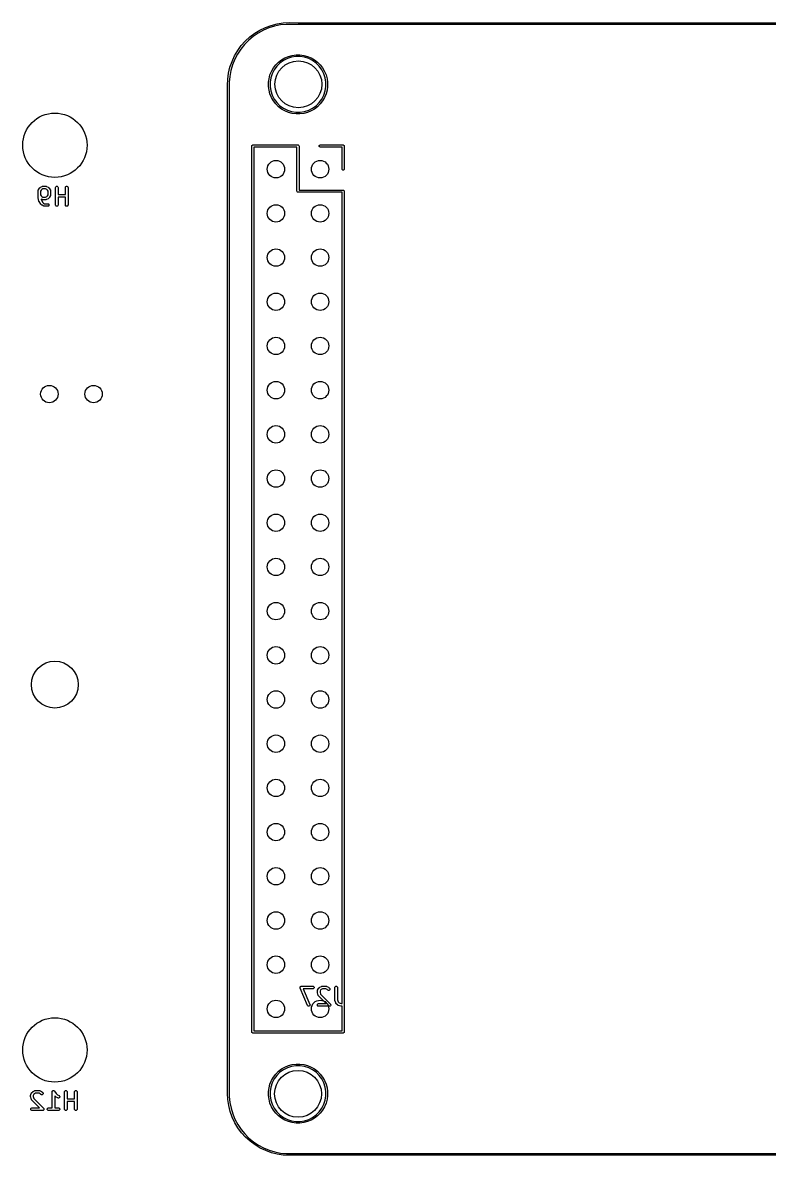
# Model space of a CAD drawing. Header units: inches. Extents: x 0.74 to 7.44, y -5.09 to -0.81.
# Drawn here: x 4.061 to 5.751, y -4.923 to -2.36 of the extents above; entities that cross this region are included whole.
import ezdxf

# ---------------------------------------------------------------- set-up
doc = ezdxf.new("R2010")
doc.units = ezdxf.units.IN
doc.header["$MEASUREMENT"] = 0
doc.layers.add('BLACK', color=250, linetype='CONTINUOUS')

msp = doc.modelspace()

# ---------------------------------------------------------------- linework, layer by layer
at = {"layer": 'BLACK', "linetype": 'CONTINUOUS'}
for p, q in [((4.5863, -2.3844), (4.5981, -2.3772)), ((4.6059, -2.3775), (4.5941, -2.3839)), ((4.5981, -2.3772), (4.6106, -2.3713)), ((4.6183, -2.3723), (4.6059, -2.3775)), ((4.6106, -2.3713), (4.6236, -2.3666)), ((4.6312, -2.3684), (4.6183, -2.3723)), ((4.6236, -2.3666), (4.6371, -2.3632)), ((4.6444, -2.3657), (4.6312, -2.3684)), ((4.6371, -2.3632), (4.6507, -2.3611)), ((4.6578, -2.3644), (4.6444, -2.3657)), ((4.6507, -2.3611), (4.6646, -2.3604)), ((4.6646, -2.3644), (4.6578, -2.3644)), ((4.6646, -2.3604), (4.6646, -2.3604)), ((4.6646, -2.3604), (4.6646, -2.3604)), ((4.6646, -2.3604), (4.6843, -2.3605)), ((4.6843, -2.3644), (4.6646, -2.3644)), ((4.6646, -2.3644), (4.6646, -2.3644)), ((4.6843, -2.3605), (6.6134, -2.3605)), ((6.6134, -2.3644), (4.6843, -2.3644)), ((4.6843, -2.3644), (4.6843, -2.3644)), ((4.6843, -2.3644), (4.6843, -2.3644)), ((4.5558, -2.4124), (4.565, -2.4021)), ((4.5726, -2.4001), (4.5631, -2.4096)), ((4.565, -2.4021), (4.5752, -2.3927)), ((4.5829, -2.3914), (4.5726, -2.4001)), ((4.5752, -2.3927), (4.5863, -2.3844)), ((4.5941, -2.3839), (4.5829, -2.3914)), ((4.5407, -2.4355), (4.5477, -2.4236)), ((4.5473, -2.4314), (4.541, -2.4433)), ((4.5546, -2.4201), (4.5473, -2.4314)), ((4.5477, -2.4236), (4.5558, -2.4124)), ((4.5631, -2.4096), (4.5546, -2.4201)), ((4.6627, -2.4368), (4.6712, -2.4345)), ((4.6712, -2.4345), (4.6799, -2.4334)), ((4.6799, -2.4334), (4.6886, -2.4334)), ((4.6886, -2.4334), (4.6973, -2.4345)), ((4.6973, -2.4345), (4.7058, -2.4368)), ((4.5303, -2.4612), (4.5349, -2.4481)), ((4.536, -2.4558), (4.5322, -2.4688)), ((4.5349, -2.4481), (4.5407, -2.4355)), ((4.541, -2.4433), (4.536, -2.4558)), ((4.6286, -2.463), (4.6339, -2.4561)), ((4.6362, -2.4592), (4.6303, -2.4672)), ((4.6339, -2.4561), (4.6401, -2.4499)), ((4.6432, -2.4521), (4.6362, -2.4592)), ((4.6401, -2.4499), (4.647, -2.4445)), ((4.6512, -2.4463), (4.6432, -2.4521)), ((4.647, -2.4445), (4.6546, -2.4402)), ((4.6601, -2.4418), (4.6512, -2.4463)), ((4.6546, -2.4402), (4.6627, -2.4368)), ((4.6695, -2.4387), (4.6601, -2.4418)), ((4.6793, -2.4372), (4.6695, -2.4387)), ((4.6892, -2.4372), (4.6793, -2.4372)), ((4.699, -2.4387), (4.6892, -2.4372)), ((4.7084, -2.4418), (4.699, -2.4387)), ((4.7058, -2.4368), (4.7139, -2.4402)), ((4.7173, -2.4463), (4.7084, -2.4418)), ((4.7139, -2.4402), (4.7215, -2.4445)), ((4.7253, -2.4521), (4.7173, -2.4463)), ((4.7215, -2.4445), (4.7284, -2.4499)), ((4.7323, -2.4592), (4.7253, -2.4521)), ((4.7284, -2.4499), (4.7346, -2.4561)), ((4.7382, -2.4672), (4.7323, -2.4592)), ((4.7346, -2.4561), (4.7399, -2.463)), ((4.5253, -2.4884), (4.5271, -2.4747)), ((4.5271, -2.4747), (4.5303, -2.4612)), ((4.5298, -2.482), (4.5286, -2.4954)), ((4.5322, -2.4688), (4.5298, -2.482)), ((4.6186, -2.4872), (4.6208, -2.4787)), ((4.6208, -2.4787), (4.6242, -2.4706)), ((4.6228, -2.4855), (4.6212, -2.4953)), ((4.6258, -2.476), (4.6228, -2.4855)), ((4.6242, -2.4706), (4.6286, -2.463)), ((4.6303, -2.4672), (4.6258, -2.476)), ((4.7427, -2.476), (4.7382, -2.4672)), ((4.7399, -2.463), (4.7443, -2.4706)), ((4.7457, -2.4855), (4.7427, -2.476)), ((4.7443, -2.4706), (4.7477, -2.4787)), ((4.7473, -2.4953), (4.7457, -2.4855)), ((4.7477, -2.4787), (4.7499, -2.4872)), ((4.5248, -2.5022), (4.5253, -2.4884)), ((4.5248, -4.7837), (4.5248, -2.5022)), ((4.5248, -2.5022), (4.5248, -2.5022)), ((4.5286, -2.4954), (4.5287, -2.5022)), ((4.5287, -2.5022), (4.5287, -2.5022)), ((4.5287, -2.5022), (4.5287, -2.5022)), ((4.5287, -2.5022), (4.5287, -4.7837)), ((4.6174, -2.4958), (4.6175, -2.4953)), ((4.6174, -2.5046), (4.6174, -2.4958)), ((4.6186, -2.5133), (4.6174, -2.5046)), ((4.6175, -2.4953), (4.6186, -2.4872)), ((4.6212, -2.4953), (4.6212, -2.5052)), ((4.6212, -2.5052), (4.6228, -2.515)), ((4.7457, -2.515), (4.7473, -2.5052)), ((4.7473, -2.5052), (4.7473, -2.4953)), ((4.7499, -2.4872), (4.7511, -2.4958)), ((4.7511, -2.5046), (4.7499, -2.5133)), ((4.7511, -2.4958), (4.7511, -2.5046)), ((4.6208, -2.5217), (4.6186, -2.5133)), ((4.6242, -2.5298), (4.6208, -2.5217)), ((4.6228, -2.515), (4.6258, -2.5244)), ((4.6286, -2.5374), (4.6242, -2.5298)), ((4.6258, -2.5244), (4.6303, -2.5333)), ((4.6303, -2.5333), (4.6362, -2.5413)), ((4.7323, -2.5413), (4.7382, -2.5333)), ((4.7382, -2.5333), (4.7427, -2.5244)), ((4.7443, -2.5298), (4.7399, -2.5374)), ((4.7427, -2.5244), (4.7457, -2.515)), ((4.7477, -2.5217), (4.7443, -2.5298)), ((4.7499, -2.5133), (4.7477, -2.5217)), ((4.6339, -2.5444), (4.6286, -2.5374)), ((4.6401, -2.5506), (4.6339, -2.5444)), ((4.6362, -2.5413), (4.6432, -2.5483)), ((4.647, -2.5559), (4.6401, -2.5506)), ((4.6432, -2.5483), (4.6512, -2.5541)), ((4.6546, -2.5603), (4.647, -2.5559)), ((4.6512, -2.5541), (4.6601, -2.5586)), ((4.6627, -2.5636), (4.6546, -2.5603)), ((4.6601, -2.5586), (4.6695, -2.5617)), ((4.6695, -2.5617), (4.6793, -2.5633)), ((4.6892, -2.5633), (4.699, -2.5617)), ((4.699, -2.5617), (4.7084, -2.5586)), ((4.7139, -2.5603), (4.7058, -2.5636)), ((4.7084, -2.5586), (4.7173, -2.5541)), ((4.7215, -2.5559), (4.7139, -2.5603)), ((4.7173, -2.5541), (4.7253, -2.5483)), ((4.7284, -2.5506), (4.7215, -2.5559)), ((4.7253, -2.5483), (4.7323, -2.5413)), ((4.7346, -2.5444), (4.7284, -2.5506)), ((4.7399, -2.5374), (4.7346, -2.5444)), ((4.6712, -2.5659), (4.6627, -2.5636)), ((4.6799, -2.567), (4.6712, -2.5659)), ((4.6793, -2.5633), (4.6892, -2.5633)), ((4.6886, -2.567), (4.6799, -2.567)), ((4.6973, -2.5659), (4.6886, -2.567)), ((4.7058, -2.5636), (4.6973, -2.5659)), ((4.5795, -2.6396), (4.5797, -2.6387)), ((4.5795, -4.6443), (4.5795, -2.6396)), ((4.5797, -2.6387), (4.581, -2.6374)), ((4.581, -2.6374), (4.5819, -2.6372)), ((4.5819, -2.6372), (4.6843, -2.6372)), ((4.6843, -2.6372), (4.6852, -2.6374)), ((4.6852, -2.6374), (4.6864, -2.6387)), ((4.6864, -2.6387), (4.6866, -2.6396)), ((4.6866, -2.6396), (4.6866, -2.7396)), ((4.7321, -2.6387), (4.7333, -2.6374)), ((4.7321, -2.6405), (4.7321, -2.6387)), ((4.7333, -2.6374), (4.7343, -2.6372)), ((4.7343, -2.6372), (4.7866, -2.6372)), ((4.7866, -2.6372), (4.7875, -2.6374)), ((4.7875, -2.6374), (4.7888, -2.6387)), ((4.7888, -2.6387), (4.789, -2.6396)), ((4.789, -2.6396), (4.789, -2.692)), ((4.5843, -2.642), (4.5843, -4.642)), ((4.6819, -2.642), (4.5843, -2.642)), ((4.6819, -2.742), (4.6819, -2.642)), ((4.7333, -2.6418), (4.7321, -2.6405)), ((4.7343, -2.642), (4.7333, -2.6418)), ((4.7843, -2.642), (4.7343, -2.642)), ((4.7843, -2.692), (4.7843, -2.642)), ((4.7844, -2.6929), (4.7843, -2.692)), ((4.7857, -2.6941), (4.7844, -2.6929)), ((4.7875, -2.6941), (4.7857, -2.6941)), ((4.7888, -2.6929), (4.7875, -2.6941)), ((4.789, -2.692), (4.7888, -2.6929)), ((4.0959, -2.7406), (4.096, -2.7405)), ((4.0959, -2.7412), (4.0959, -2.7406)), ((4.0959, -2.7562), (4.0959, -2.7412)), ((4.096, -2.7404), (4.0962, -2.7398)), ((4.096, -2.7405), (4.096, -2.7404)), ((4.0962, -2.7398), (4.0981, -2.7361)), ((4.0981, -2.7361), (4.0982, -2.7358)), ((4.0982, -2.7358), (4.0983, -2.7358)), ((4.0983, -2.7357), (4.0984, -2.7356)), ((4.0983, -2.7358), (4.0983, -2.7357)), ((4.0984, -2.7355), (4.0986, -2.7353)), ((4.0984, -2.7356), (4.0984, -2.7355)), ((4.0986, -2.7353), (4.1005, -2.7334)), ((4.1005, -2.7334), (4.1007, -2.7333)), ((4.1007, -2.7333), (4.1008, -2.7332)), ((4.1008, -2.7332), (4.1009, -2.7331)), ((4.1009, -2.7331), (4.101, -2.733)), ((4.1009, -2.7331), (4.1009, -2.7331)), ((4.101, -2.733), (4.1013, -2.7329)), ((4.1013, -2.7329), (4.105, -2.731)), ((4.1031, -2.7392), (4.1018, -2.7419)), ((4.1018, -2.7419), (4.1018, -2.7498)), ((4.1043, -2.738), (4.1031, -2.7392)), ((4.107, -2.7366), (4.1043, -2.738)), ((4.105, -2.731), (4.1056, -2.7308)), ((4.1056, -2.7308), (4.1057, -2.7308)), ((4.1057, -2.7308), (4.1058, -2.7308)), ((4.1058, -2.7308), (4.1063, -2.7307)), ((4.1063, -2.7307), (4.1138, -2.7307)), ((4.1131, -2.7366), (4.107, -2.7366)), ((4.1158, -2.738), (4.1131, -2.7366)), ((4.1138, -2.7307), (4.1144, -2.7308)), ((4.1144, -2.7308), (4.1145, -2.7308)), ((4.1145, -2.7308), (4.1146, -2.7308)), ((4.1146, -2.7308), (4.1152, -2.731)), ((4.1152, -2.731), (4.1189, -2.7329)), ((4.117, -2.7392), (4.1158, -2.738)), ((4.1184, -2.7419), (4.117, -2.7392)), ((4.1184, -2.7498), (4.1184, -2.7419)), ((4.1189, -2.7329), (4.1192, -2.733)), ((4.1192, -2.733), (4.1192, -2.7331)), ((4.1192, -2.7331), (4.1193, -2.7331)), ((4.1193, -2.7331), (4.1194, -2.7332)), ((4.1194, -2.7332), (4.1194, -2.7333)), ((4.1194, -2.7333), (4.1197, -2.7334)), ((4.1197, -2.7334), (4.1215, -2.7353)), ((4.1215, -2.7353), (4.1217, -2.7355)), ((4.1217, -2.7355), (4.1218, -2.7356)), ((4.1218, -2.7356), (4.1218, -2.7357)), ((4.1218, -2.7357), (4.1219, -2.7358)), ((4.1219, -2.7358), (4.1219, -2.7358)), ((4.1219, -2.7358), (4.1221, -2.7361)), ((4.1221, -2.7361), (4.124, -2.7398)), ((4.124, -2.7398), (4.1242, -2.7404)), ((4.1242, -2.7404), (4.1242, -2.7405)), ((4.1242, -2.7405), (4.1242, -2.7406)), ((4.1242, -2.7406), (4.1243, -2.7412)), ((4.1243, -2.7412), (4.1243, -2.7505)), ((4.1353, -2.7331), (4.1358, -2.732)), ((4.1353, -2.7337), (4.1353, -2.7331)), ((4.1353, -2.773), (4.1353, -2.7337)), ((4.1358, -2.732), (4.1366, -2.7312)), ((4.1366, -2.7312), (4.1376, -2.7308)), ((4.1376, -2.7308), (4.1388, -2.7308)), ((4.1388, -2.7308), (4.1398, -2.7312)), ((4.1398, -2.7312), (4.1407, -2.732)), ((4.1407, -2.732), (4.1411, -2.7331)), ((4.1411, -2.7331), (4.1412, -2.7337)), ((4.1412, -2.7337), (4.1412, -2.7494)), ((4.1578, -2.7331), (4.1582, -2.732)), ((4.1578, -2.7337), (4.1578, -2.7331)), ((4.1578, -2.7494), (4.1578, -2.7337)), ((4.1582, -2.732), (4.1591, -2.7312)), ((4.1591, -2.7312), (4.1601, -2.7308)), ((4.1601, -2.7308), (4.1613, -2.7308)), ((4.1613, -2.7308), (4.1623, -2.7312)), ((4.1623, -2.7312), (4.1632, -2.732)), ((4.1632, -2.732), (4.1636, -2.7331)), ((4.1636, -2.7331), (4.1637, -2.7337)), ((4.1637, -2.7337), (4.1637, -2.773)), ((4.6821, -2.7429), (4.6819, -2.742)), ((4.6866, -2.7396), (4.7866, -2.7396)), ((4.7866, -2.7396), (4.7875, -2.7398)), ((4.7875, -2.7398), (4.7888, -2.741)), ((4.7888, -2.741), (4.789, -2.742)), ((4.789, -2.742), (4.789, -4.6443)), ((4.0959, -2.7563), (4.0959, -2.7562)), ((4.0959, -2.7565), (4.0959, -2.7563)), ((4.0959, -2.7563), (4.0959, -2.7563)), ((4.0959, -2.7567), (4.0959, -2.7565)), ((4.096, -2.7568), (4.0959, -2.7567)), ((4.096, -2.7569), (4.096, -2.7568)), ((4.0978, -2.7644), (4.096, -2.7569)), ((4.098, -2.7647), (4.0978, -2.7644)), ((4.098, -2.7648), (4.098, -2.7647)), ((4.098, -2.7649), (4.098, -2.7648)), ((4.098, -2.7648), (4.098, -2.7648)), ((4.0981, -2.765), (4.098, -2.7649)), ((4.0983, -2.7653), (4.0981, -2.765)), ((4.102, -2.7709), (4.0983, -2.7653)), ((4.1018, -2.7498), (4.1031, -2.7525)), ((4.105, -2.7607), (4.1027, -2.7595)), ((4.1027, -2.7595), (4.1035, -2.7624)), ((4.1031, -2.7525), (4.1043, -2.7537)), ((4.1035, -2.7624), (4.1068, -2.7674)), ((4.1043, -2.7537), (4.107, -2.7551)), ((4.1056, -2.7609), (4.105, -2.7607)), ((4.1057, -2.7609), (4.1056, -2.7609)), ((4.1058, -2.7609), (4.1057, -2.7609)), ((4.1063, -2.761), (4.1058, -2.7609)), ((4.1138, -2.761), (4.1063, -2.761)), ((4.1068, -2.7674), (4.1081, -2.7687)), ((4.107, -2.7551), (4.1131, -2.7551)), ((4.1131, -2.7551), (4.1158, -2.7537)), ((4.1144, -2.7609), (4.1138, -2.761)), ((4.1145, -2.7609), (4.1144, -2.7609)), ((4.1146, -2.7609), (4.1145, -2.7609)), ((4.1152, -2.7607), (4.1146, -2.7609)), ((4.1189, -2.7588), (4.1152, -2.7607)), ((4.1158, -2.7537), (4.117, -2.7525)), ((4.117, -2.7525), (4.1184, -2.7498)), ((4.1192, -2.7586), (4.1189, -2.7588)), ((4.1193, -2.7585), (4.1192, -2.7586)), ((4.1192, -2.7586), (4.1192, -2.7586)), ((4.1194, -2.7585), (4.1193, -2.7585)), ((4.1197, -2.7582), (4.1194, -2.7584)), ((4.1194, -2.7584), (4.1194, -2.7585)), ((4.1215, -2.7564), (4.1197, -2.7582)), ((4.1217, -2.7561), (4.1215, -2.7564)), ((4.1218, -2.7561), (4.1217, -2.7561)), ((4.1219, -2.7559), (4.1218, -2.756)), ((4.1218, -2.756), (4.1218, -2.7561)), ((4.1221, -2.7556), (4.1219, -2.7558)), ((4.1219, -2.7558), (4.1219, -2.7559)), ((4.124, -2.7518), (4.1221, -2.7556)), ((4.1242, -2.7513), (4.124, -2.7518)), ((4.1243, -2.7505), (4.1242, -2.7511)), ((4.1242, -2.7511), (4.1242, -2.7512)), ((4.1242, -2.7512), (4.1242, -2.7513)), ((4.1412, -2.7494), (4.1578, -2.7494)), ((4.1578, -2.7554), (4.1412, -2.7554)), ((4.1412, -2.7554), (4.1412, -2.773)), ((4.1578, -2.773), (4.1578, -2.7554)), ((4.6833, -2.7441), (4.6821, -2.7429)), ((4.6843, -2.7443), (4.6833, -2.7441)), ((4.7843, -2.7443), (4.6843, -2.7443)), ((4.7843, -4.5802), (4.7843, -2.7443)), ((4.1022, -2.7711), (4.102, -2.7709)), ((4.102, -2.7709), (4.102, -2.7709)), ((4.102, -2.7709), (4.102, -2.7709)), ((4.1024, -2.7714), (4.1022, -2.7711)), ((4.1042, -2.7732), (4.1024, -2.7714)), ((4.1024, -2.7714), (4.1024, -2.7714)), ((4.1024, -2.7714), (4.1024, -2.7714)), ((4.1045, -2.7734), (4.1042, -2.7732)), ((4.1045, -2.7735), (4.1045, -2.7734)), ((4.1046, -2.7735), (4.1045, -2.7735)), ((4.1047, -2.7736), (4.1046, -2.7735)), ((4.1048, -2.7736), (4.1047, -2.7736)), ((4.105, -2.7738), (4.1048, -2.7736)), ((4.1088, -2.7757), (4.105, -2.7738)), ((4.1081, -2.7687), (4.1108, -2.7701)), ((4.1093, -2.7759), (4.1088, -2.7757)), ((4.1094, -2.7759), (4.1093, -2.7759)), ((4.1095, -2.7759), (4.1094, -2.7759)), ((4.1101, -2.776), (4.1095, -2.7759)), ((4.1176, -2.776), (4.1101, -2.776)), ((4.1108, -2.7701), (4.1176, -2.7701)), ((4.1176, -2.7701), (4.1182, -2.7701)), ((4.1182, -2.7759), (4.1176, -2.776)), ((4.1182, -2.7701), (4.1192, -2.7706)), ((4.1192, -2.7755), (4.1182, -2.7759)), ((4.1192, -2.7706), (4.12, -2.7714)), ((4.12, -2.7747), (4.1192, -2.7755)), ((4.12, -2.7714), (4.1205, -2.7724)), ((4.1205, -2.7736), (4.12, -2.7747)), ((4.1205, -2.7724), (4.1205, -2.7736)), ((4.1353, -2.7736), (4.1353, -2.773)), ((4.1358, -2.7747), (4.1353, -2.7736)), ((4.1366, -2.7755), (4.1358, -2.7747)), ((4.1376, -2.7759), (4.1366, -2.7755)), ((4.1388, -2.7759), (4.1376, -2.7759)), ((4.1398, -2.7755), (4.1388, -2.7759)), ((4.1407, -2.7747), (4.1398, -2.7755)), ((4.1411, -2.7736), (4.1407, -2.7747)), ((4.1412, -2.773), (4.1411, -2.7736)), ((4.1578, -2.7736), (4.1578, -2.773)), ((4.1582, -2.7747), (4.1578, -2.7736)), ((4.1591, -2.7755), (4.1582, -2.7747)), ((4.1601, -2.7759), (4.1591, -2.7755)), ((4.1613, -2.7759), (4.1601, -2.7759)), ((4.1623, -2.7755), (4.1613, -2.7759)), ((4.1632, -2.7747), (4.1623, -2.7755)), ((4.1636, -2.7736), (4.1632, -2.7747)), ((4.1637, -2.773), (4.1636, -2.7736)), ((4.6888, -4.5432), (4.689, -4.5427)), ((4.6888, -4.5438), (4.6888, -4.5432)), ((4.6888, -4.5432), (4.6888, -4.5432)), ((4.6888, -4.5432), (4.6888, -4.5432)), ((4.6888, -4.5443), (4.6888, -4.5438)), ((4.6888, -4.5444), (4.6888, -4.5443)), ((4.689, -4.5449), (4.6888, -4.5444)), ((4.6888, -4.5444), (4.6888, -4.5444)), ((4.689, -4.5427), (4.6892, -4.5422)), ((4.7059, -4.5843), (4.689, -4.5449)), ((4.6892, -4.5421), (4.6896, -4.5417)), ((4.6892, -4.5422), (4.6892, -4.5421)), ((4.6892, -4.5421), (4.6892, -4.5421)), ((4.6896, -4.5417), (4.69, -4.5413)), ((4.69, -4.5413), (4.69, -4.5413)), ((4.69, -4.5413), (4.6901, -4.5413)), ((4.6901, -4.5413), (4.6906, -4.5411)), ((4.6906, -4.5411), (4.6911, -4.5409)), ((4.6911, -4.5409), (4.6917, -4.5408)), ((4.6911, -4.5409), (4.6911, -4.5409)), ((4.6911, -4.5409), (4.6911, -4.5409)), ((4.6917, -4.5408), (4.7179, -4.5408)), ((4.7179, -4.5467), (4.6962, -4.5467)), ((4.6962, -4.5467), (4.7113, -4.582)), ((4.7179, -4.5408), (4.7185, -4.5409)), ((4.7185, -4.5467), (4.7179, -4.5467)), ((4.7185, -4.5409), (4.7196, -4.5413)), ((4.7196, -4.5462), (4.7185, -4.5467)), ((4.7196, -4.5413), (4.7204, -4.5421)), ((4.7204, -4.5454), (4.7196, -4.5462)), ((4.7204, -4.5421), (4.7208, -4.5432)), ((4.7208, -4.5443), (4.7204, -4.5454)), ((4.7208, -4.5432), (4.7208, -4.5443)), ((4.7281, -4.5513), (4.7282, -4.5507)), ((4.7281, -4.555), (4.7281, -4.5513)), ((4.7281, -4.5553), (4.7281, -4.555)), ((4.7281, -4.5554), (4.7281, -4.5553)), ((4.7282, -4.5555), (4.7281, -4.5554)), ((4.7282, -4.5505), (4.7284, -4.5499)), ((4.7282, -4.5506), (4.7282, -4.5505)), ((4.7282, -4.5507), (4.7282, -4.5506)), ((4.7282, -4.5556), (4.7282, -4.5555)), ((4.7282, -4.5557), (4.7282, -4.5556)), ((4.7283, -4.5559), (4.7282, -4.5557)), ((4.7301, -4.5616), (4.7283, -4.5559)), ((4.7284, -4.5499), (4.7303, -4.5462)), ((4.7304, -4.5621), (4.7301, -4.5616)), ((4.7303, -4.5462), (4.7305, -4.5459)), ((4.7304, -4.5622), (4.7304, -4.5621)), ((4.7305, -4.5459), (4.7306, -4.5458)), ((4.7305, -4.5459), (4.7305, -4.5459)), ((4.7306, -4.5458), (4.7306, -4.5457)), ((4.7306, -4.5457), (4.7307, -4.5457)), ((4.7307, -4.5457), (4.7309, -4.5454)), ((4.7309, -4.5454), (4.7327, -4.5436)), ((4.7327, -4.5436), (4.733, -4.5434)), ((4.733, -4.5434), (4.733, -4.5433)), ((4.733, -4.5433), (4.7331, -4.5433)), ((4.7331, -4.5433), (4.7332, -4.5432)), ((4.7332, -4.5432), (4.7335, -4.543)), ((4.7332, -4.5432), (4.7332, -4.5432)), ((4.7335, -4.543), (4.7372, -4.5411)), ((4.7354, -4.5493), (4.734, -4.552)), ((4.734, -4.552), (4.734, -4.5545)), ((4.734, -4.5545), (4.7355, -4.559)), ((4.7366, -4.5481), (4.7354, -4.5493)), ((4.7355, -4.559), (4.7575, -4.581)), ((4.7393, -4.5467), (4.7366, -4.5481)), ((4.7372, -4.5411), (4.7378, -4.5409)), ((4.7378, -4.5409), (4.7379, -4.5409)), ((4.7379, -4.5409), (4.738, -4.5409)), ((4.738, -4.5409), (4.7386, -4.5408)), ((4.7386, -4.5408), (4.7479, -4.5408)), ((4.7472, -4.5467), (4.7393, -4.5467)), ((4.7499, -4.5481), (4.7472, -4.5467)), ((4.7479, -4.5408), (4.7485, -4.5409)), ((4.7485, -4.5409), (4.7486, -4.5409)), ((4.7486, -4.5409), (4.7487, -4.5409)), ((4.7487, -4.5409), (4.7493, -4.5411)), ((4.7493, -4.5411), (4.753, -4.543)), ((4.7515, -4.5496), (4.7499, -4.5481)), ((4.7519, -4.55), (4.7515, -4.5496)), ((4.753, -4.5504), (4.7519, -4.55)), ((4.753, -4.543), (4.7533, -4.5432)), ((4.7541, -4.5504), (4.753, -4.5504)), ((4.7533, -4.5432), (4.7533, -4.5432)), ((4.7533, -4.5432), (4.7534, -4.5433)), ((4.7534, -4.5433), (4.7535, -4.5433)), ((4.7535, -4.5433), (4.7536, -4.5434)), ((4.7536, -4.5434), (4.7538, -4.5436)), ((4.7538, -4.5436), (4.7557, -4.5454)), ((4.7552, -4.55), (4.7541, -4.5504)), ((4.756, -4.5492), (4.7552, -4.55)), ((4.7557, -4.5454), (4.756, -4.5459)), ((4.756, -4.5459), (4.7565, -4.5469)), ((4.7565, -4.5481), (4.756, -4.5492)), ((4.7565, -4.5469), (4.7565, -4.5481)), ((4.7675, -4.5432), (4.768, -4.5421)), ((4.7675, -4.5438), (4.7675, -4.5432)), ((4.7675, -4.5719), (4.7675, -4.5438)), ((4.768, -4.5421), (4.7688, -4.5413)), ((4.7688, -4.5413), (4.7699, -4.5409)), ((4.7699, -4.5409), (4.771, -4.5409)), ((4.771, -4.5409), (4.7721, -4.5413)), ((4.7721, -4.5413), (4.7729, -4.5421)), ((4.7729, -4.5421), (4.7733, -4.5432)), ((4.7733, -4.5432), (4.7734, -4.5438)), ((4.7734, -4.5438), (4.7734, -4.5714)), ((4.7061, -4.5848), (4.7059, -4.5843)), ((4.707, -4.5856), (4.7061, -4.5848)), ((4.708, -4.586), (4.707, -4.5856)), ((4.7092, -4.586), (4.708, -4.586)), ((4.7102, -4.5856), (4.7092, -4.586)), ((4.711, -4.5847), (4.7102, -4.5856)), ((4.7115, -4.5837), (4.711, -4.5847)), ((4.7113, -4.582), (4.7115, -4.5825)), ((4.7115, -4.5825), (4.7115, -4.5837)), ((4.7282, -4.5826), (4.7286, -4.5815)), ((4.7282, -4.5837), (4.7282, -4.5826)), ((4.7286, -4.5848), (4.7282, -4.5837)), ((4.7286, -4.5815), (4.7294, -4.5807)), ((4.7294, -4.5856), (4.7286, -4.5848)), ((4.7294, -4.5807), (4.7305, -4.5802)), ((4.7305, -4.586), (4.7294, -4.5856)), ((4.7305, -4.5623), (4.7304, -4.5622)), ((4.7309, -4.5627), (4.7305, -4.5623)), ((4.7305, -4.5802), (4.7311, -4.5802)), ((4.7311, -4.5861), (4.7305, -4.586)), ((4.7483, -4.5802), (4.7309, -4.5627)), ((4.7311, -4.5802), (4.7483, -4.5802)), ((4.7554, -4.5861), (4.7311, -4.5861)), ((4.756, -4.586), (4.7554, -4.5861)), ((4.7563, -4.5859), (4.756, -4.586)), ((4.7571, -4.5856), (4.7563, -4.5859)), ((4.7579, -4.5848), (4.7571, -4.5856)), ((4.7575, -4.581), (4.7579, -4.5815)), ((4.7579, -4.5815), (4.758, -4.5818)), ((4.7583, -4.5837), (4.7579, -4.5848)), ((4.758, -4.5818), (4.7583, -4.5825)), ((4.7583, -4.5825), (4.7583, -4.5826)), ((4.7583, -4.5826), (4.7583, -4.5837)), ((4.7675, -4.5722), (4.7675, -4.5719)), ((4.7675, -4.5723), (4.7675, -4.5722)), ((4.7675, -4.5724), (4.7675, -4.5723)), ((4.7675, -4.5725), (4.7675, -4.5724)), ((4.7676, -4.5725), (4.7675, -4.5725)), ((4.7676, -4.5728), (4.7676, -4.5725)), ((4.7695, -4.5784), (4.7676, -4.5728)), ((4.7697, -4.579), (4.7695, -4.5784)), ((4.7698, -4.5791), (4.7697, -4.579)), ((4.7699, -4.5792), (4.7698, -4.5791)), ((4.7702, -4.5796), (4.7699, -4.5792)), ((4.774, -4.5833), (4.7702, -4.5796)), ((4.7734, -4.5714), (4.7749, -4.5759)), ((4.7744, -4.5837), (4.774, -4.5833)), ((4.7745, -4.5838), (4.7744, -4.5837)), ((4.7746, -4.5838), (4.7745, -4.5838)), ((4.7751, -4.5841), (4.7746, -4.5838)), ((4.7749, -4.5759), (4.7777, -4.5787)), ((4.7808, -4.5859), (4.7751, -4.5841)), ((4.7777, -4.5787), (4.7822, -4.5802)), ((4.781, -4.586), (4.7808, -4.5859)), ((4.7811, -4.586), (4.781, -4.586)), ((4.7812, -4.586), (4.7811, -4.586)), ((4.7813, -4.5861), (4.7812, -4.586)), ((4.7814, -4.5861), (4.7813, -4.5861)), ((4.7817, -4.5861), (4.7814, -4.5861)), ((4.7843, -4.5861), (4.7817, -4.5861)), ((4.7822, -4.5802), (4.7843, -4.5802)), ((4.7843, -4.642), (4.7843, -4.5861)), ((4.5797, -4.6452), (4.5795, -4.6443)), ((4.581, -4.6465), (4.5797, -4.6452)), ((4.5819, -4.6467), (4.581, -4.6465)), ((4.7866, -4.6467), (4.5819, -4.6467)), ((4.5843, -4.642), (4.7843, -4.642)), ((4.7875, -4.6465), (4.7866, -4.6467)), ((4.7888, -4.6452), (4.7875, -4.6465)), ((4.789, -4.6443), (4.7888, -4.6452)), ((4.6286, -4.7465), (4.6339, -4.7395)), ((4.6339, -4.7395), (4.6401, -4.7333)), ((4.6432, -4.7356), (4.6362, -4.7426)), ((4.6401, -4.7333), (4.647, -4.728)), ((4.6512, -4.7298), (4.6432, -4.7356)), ((4.647, -4.728), (4.6546, -4.7236)), ((4.6601, -4.7253), (4.6512, -4.7298)), ((4.6546, -4.7236), (4.6627, -4.7203)), ((4.6695, -4.7222), (4.6601, -4.7253)), ((4.6627, -4.7203), (4.6712, -4.718)), ((4.6793, -4.7207), (4.6695, -4.7222)), ((4.6712, -4.718), (4.6799, -4.7169)), ((4.6892, -4.7207), (4.6793, -4.7207)), ((4.6799, -4.7169), (4.6886, -4.7169)), ((4.6886, -4.7169), (4.6973, -4.718)), ((4.699, -4.7222), (4.6892, -4.7207)), ((4.6973, -4.718), (4.7058, -4.7203)), ((4.7084, -4.7253), (4.699, -4.7222)), ((4.7058, -4.7203), (4.7139, -4.7236)), ((4.7173, -4.7298), (4.7084, -4.7253)), ((4.7139, -4.7236), (4.7215, -4.728)), ((4.7253, -4.7356), (4.7173, -4.7298)), ((4.7215, -4.728), (4.7284, -4.7333)), ((4.7323, -4.7426), (4.7253, -4.7356)), ((4.7284, -4.7333), (4.7346, -4.7395)), ((4.7346, -4.7395), (4.7399, -4.7465)), ((4.6186, -4.7706), (4.6208, -4.7622)), ((4.6208, -4.7622), (4.6242, -4.7541)), ((4.6258, -4.7595), (4.6228, -4.7689)), ((4.6242, -4.7541), (4.6286, -4.7465)), ((4.6303, -4.7506), (4.6258, -4.7595)), ((4.6362, -4.7426), (4.6303, -4.7506)), ((4.7382, -4.7506), (4.7323, -4.7426)), ((4.7427, -4.7595), (4.7382, -4.7506)), ((4.7399, -4.7465), (4.7443, -4.7541)), ((4.7457, -4.7689), (4.7427, -4.7595)), ((4.7443, -4.7541), (4.7477, -4.7622)), ((4.7477, -4.7622), (4.7499, -4.7706)), ((4.0791, -4.7872), (4.0792, -4.7866)), ((4.0791, -4.791), (4.0791, -4.7872)), ((4.0791, -4.7913), (4.0791, -4.791)), ((4.0792, -4.7914), (4.0791, -4.7913)), ((4.0791, -4.7913), (4.0791, -4.7913)), ((4.0792, -4.7864), (4.0794, -4.7859)), ((4.0792, -4.7865), (4.0792, -4.7864)), ((4.0792, -4.7866), (4.0792, -4.7865)), ((4.0792, -4.7915), (4.0792, -4.7914)), ((4.0792, -4.7916), (4.0792, -4.7915)), ((4.0793, -4.7919), (4.0792, -4.7916)), ((4.0811, -4.7975), (4.0793, -4.7919)), ((4.0794, -4.7859), (4.0813, -4.7821)), ((4.0813, -4.7821), (4.0814, -4.7819)), ((4.0814, -4.7819), (4.0815, -4.7818)), ((4.0815, -4.7818), (4.0815, -4.7817)), ((4.0815, -4.7817), (4.0816, -4.7817)), ((4.0816, -4.7817), (4.0817, -4.7816)), ((4.0817, -4.7816), (4.0818, -4.7814)), ((4.0818, -4.7814), (4.0837, -4.7795)), ((4.0837, -4.7795), (4.0839, -4.7793)), ((4.0839, -4.7793), (4.084, -4.7793)), ((4.084, -4.7793), (4.0841, -4.7792)), ((4.0841, -4.7792), (4.0842, -4.7791)), ((4.0842, -4.7791), (4.0845, -4.779)), ((4.0842, -4.7791), (4.0842, -4.7791)), ((4.0845, -4.779), (4.0882, -4.7771)), ((4.0864, -4.7852), (4.085, -4.7879)), ((4.085, -4.7879), (4.085, -4.7905)), ((4.085, -4.7905), (4.0865, -4.795)), ((4.0876, -4.784), (4.0864, -4.7852)), ((4.0903, -4.7827), (4.0876, -4.784)), ((4.0882, -4.7771), (4.0888, -4.7769)), ((4.0888, -4.7769), (4.0889, -4.7769)), ((4.0889, -4.7769), (4.089, -4.7768)), ((4.089, -4.7768), (4.0896, -4.7768)), ((4.0896, -4.7768), (4.0989, -4.7768)), ((4.0982, -4.7827), (4.0903, -4.7827)), ((4.1009, -4.784), (4.0982, -4.7827)), ((4.0989, -4.7768), (4.0995, -4.7768)), ((4.0995, -4.7768), (4.0996, -4.7769)), ((4.0996, -4.7769), (4.0997, -4.7769)), ((4.0997, -4.7769), (4.1003, -4.7771)), ((4.1003, -4.7771), (4.104, -4.779)), ((4.1025, -4.7856), (4.1009, -4.784)), ((4.1029, -4.7859), (4.1025, -4.7856)), ((4.104, -4.7864), (4.1029, -4.7859)), ((4.104, -4.779), (4.1042, -4.7791)), ((4.1051, -4.7864), (4.104, -4.7864)), ((4.1042, -4.7791), (4.1043, -4.7791)), ((4.1043, -4.7791), (4.1044, -4.7792)), ((4.1044, -4.7792), (4.1045, -4.7793)), ((4.1045, -4.7793), (4.1045, -4.7793)), ((4.1045, -4.7793), (4.1048, -4.7795)), ((4.1048, -4.7795), (4.1066, -4.7814)), ((4.1062, -4.7859), (4.1051, -4.7864)), ((4.107, -4.7851), (4.1062, -4.7859)), ((4.1066, -4.7814), (4.107, -4.7818)), ((4.107, -4.7818), (4.1075, -4.7829)), ((4.1075, -4.784), (4.107, -4.7851)), ((4.1075, -4.7829), (4.1075, -4.784)), ((4.1278, -4.8161), (4.1278, -4.7797)), ((4.1278, -4.7797), (4.1278, -4.7797)), ((4.1278, -4.7797), (4.1278, -4.7797)), ((4.1278, -4.7797), (4.1278, -4.7797)), ((4.1279, -4.7791), (4.128, -4.7789)), ((4.1278, -4.7797), (4.1279, -4.7791)), ((4.128, -4.7789), (4.1281, -4.7786)), ((4.1281, -4.7786), (4.1282, -4.7783)), ((4.1282, -4.7783), (4.1283, -4.7781)), ((4.1283, -4.7781), (4.1286, -4.7779)), ((4.1286, -4.7779), (4.1287, -4.7776)), ((4.1287, -4.7776), (4.129, -4.7775)), ((4.129, -4.7775), (4.1292, -4.7773)), ((4.1292, -4.7773), (4.1294, -4.7772)), ((4.1294, -4.7772), (4.1297, -4.777)), ((4.1297, -4.777), (4.13, -4.7769)), ((4.13, -4.7769), (4.1302, -4.7768)), ((4.1302, -4.7768), (4.1305, -4.7768)), ((4.1305, -4.7768), (4.1308, -4.7768)), ((4.1308, -4.7768), (4.1311, -4.7768)), ((4.1311, -4.7768), (4.1314, -4.7768)), ((4.1314, -4.7768), (4.1316, -4.7769)), ((4.1316, -4.7769), (4.1319, -4.777)), ((4.1319, -4.777), (4.1322, -4.7772)), ((4.1322, -4.7772), (4.1324, -4.7773)), ((4.1324, -4.7773), (4.1326, -4.7775)), ((4.1326, -4.7775), (4.1329, -4.7776)), ((4.1329, -4.7776), (4.1333, -4.7781)), ((4.1333, -4.7781), (4.1333, -4.7781)), ((4.1333, -4.7781), (4.1333, -4.7781)), ((4.1333, -4.7781), (4.1333, -4.7781)), ((4.1333, -4.7781), (4.1368, -4.7835)), ((4.1362, -4.7912), (4.1338, -4.7887)), ((4.1338, -4.7887), (4.1338, -4.8161)), ((4.1364, -4.7914), (4.1362, -4.7912)), ((4.1365, -4.7914), (4.1364, -4.7914)), ((4.1366, -4.7915), (4.1365, -4.7914)), ((4.1367, -4.7915), (4.1366, -4.7915)), ((4.1367, -4.7916), (4.1367, -4.7915)), ((4.137, -4.7917), (4.1367, -4.7916)), ((4.1368, -4.7835), (4.1401, -4.7867)), ((4.1407, -4.7936), (4.137, -4.7917)), ((4.1401, -4.7867), (4.1434, -4.7883)), ((4.1434, -4.7883), (4.1439, -4.7886)), ((4.1444, -4.7928), (4.1435, -4.7935)), ((4.1439, -4.7886), (4.1446, -4.7895)), ((4.1449, -4.7917), (4.1444, -4.7928)), ((4.1446, -4.7895), (4.145, -4.7906)), ((4.145, -4.7906), (4.1449, -4.7917)), ((4.156, -4.7791), (4.1565, -4.7781)), ((4.156, -4.7797), (4.156, -4.7791)), ((4.156, -4.8191), (4.156, -4.7797)), ((4.1565, -4.7781), (4.1573, -4.7773)), ((4.1573, -4.7773), (4.1583, -4.7768)), ((4.1583, -4.7768), (4.1595, -4.7768)), ((4.1595, -4.7768), (4.1606, -4.7773)), ((4.1606, -4.7773), (4.1614, -4.7781)), ((4.1614, -4.7781), (4.1618, -4.7791)), ((4.1618, -4.7791), (4.1619, -4.7797)), ((4.1619, -4.7797), (4.1619, -4.7955)), ((4.1785, -4.7791), (4.179, -4.7781)), ((4.1785, -4.7797), (4.1785, -4.7791)), ((4.1785, -4.7955), (4.1785, -4.7797)), ((4.179, -4.7781), (4.1798, -4.7773)), ((4.1798, -4.7773), (4.1808, -4.7768)), ((4.1808, -4.7768), (4.182, -4.7768)), ((4.182, -4.7768), (4.1831, -4.7773)), ((4.1831, -4.7773), (4.1839, -4.7781)), ((4.1839, -4.7781), (4.1843, -4.7791)), ((4.1843, -4.7791), (4.1844, -4.7797)), ((4.1844, -4.7797), (4.1844, -4.8191)), ((4.5255, -4.7974), (4.5248, -4.7837)), ((4.5287, -4.7837), (4.5287, -4.7904)), ((4.5287, -4.7904), (4.53, -4.8036)), ((4.6174, -4.7793), (4.6175, -4.7787)), ((4.6174, -4.7881), (4.6174, -4.7793)), ((4.6186, -4.7967), (4.6174, -4.7881)), ((4.6175, -4.7787), (4.6186, -4.7706)), ((4.6228, -4.7689), (4.6212, -4.7787)), ((4.6212, -4.7787), (4.6212, -4.7886)), ((4.6212, -4.7886), (4.6228, -4.7984)), ((4.7473, -4.7787), (4.7457, -4.7689)), ((4.7457, -4.7984), (4.7473, -4.7886)), ((4.7473, -4.7886), (4.7473, -4.7787)), ((4.7499, -4.7706), (4.7511, -4.7793)), ((4.7511, -4.7881), (4.7499, -4.7967)), ((4.7511, -4.7793), (4.7511, -4.7881)), ((4.0792, -4.8185), (4.0796, -4.8174)), ((4.0796, -4.8174), (4.0804, -4.8166)), ((4.0804, -4.8166), (4.0815, -4.8162)), ((4.0814, -4.7981), (4.0811, -4.7975)), ((4.0815, -4.7982), (4.0814, -4.7981)), ((4.0814, -4.7981), (4.0814, -4.7981)), ((4.0818, -4.7987), (4.0815, -4.7982)), ((4.0815, -4.8162), (4.0821, -4.8161)), ((4.0993, -4.8161), (4.0818, -4.7987)), ((4.0821, -4.8161), (4.0993, -4.8161)), ((4.0865, -4.795), (4.1085, -4.817)), ((4.1085, -4.817), (4.1089, -4.8174)), ((4.1089, -4.8174), (4.1093, -4.8185)), ((4.1167, -4.8185), (4.1171, -4.8174)), ((4.1171, -4.8174), (4.1179, -4.8166)), ((4.1179, -4.8166), (4.119, -4.8162)), ((4.119, -4.8162), (4.1196, -4.8161)), ((4.1196, -4.8161), (4.1278, -4.8161)), ((4.1338, -4.8161), (4.1421, -4.8161)), ((4.1413, -4.7938), (4.1407, -4.7936)), ((4.1424, -4.7939), (4.1413, -4.7938)), ((4.1421, -4.8161), (4.1426, -4.8162)), ((4.1435, -4.7935), (4.1424, -4.7939)), ((4.1426, -4.8162), (4.1437, -4.8166)), ((4.1437, -4.8166), (4.1445, -4.8174)), ((4.1445, -4.8174), (4.1449, -4.8185)), ((4.1619, -4.7955), (4.1785, -4.7955)), ((4.1785, -4.8014), (4.1619, -4.8014)), ((4.1619, -4.8014), (4.1619, -4.8191)), ((4.1785, -4.8191), (4.1785, -4.8014)), ((4.5275, -4.811), (4.5255, -4.7974)), ((4.5308, -4.8243), (4.5275, -4.811)), ((4.53, -4.8036), (4.5327, -4.8167)), ((4.5327, -4.8167), (4.5365, -4.8295)), ((4.6208, -4.8052), (4.6186, -4.7967)), ((4.6242, -4.8133), (4.6208, -4.8052)), ((4.6228, -4.7984), (4.6258, -4.8079)), ((4.6286, -4.8209), (4.6242, -4.8133)), ((4.6258, -4.8079), (4.6303, -4.8167)), ((4.6303, -4.8167), (4.6362, -4.8247)), ((4.7323, -4.8247), (4.7382, -4.8167)), ((4.7382, -4.8167), (4.7427, -4.8079)), ((4.7443, -4.8133), (4.7399, -4.8209)), ((4.7427, -4.8079), (4.7457, -4.7984)), ((4.7477, -4.8052), (4.7443, -4.8133)), ((4.7499, -4.7967), (4.7477, -4.8052)), ((4.0792, -4.8197), (4.0792, -4.8185)), ((4.0796, -4.8207), (4.0792, -4.8197)), ((4.0804, -4.8215), (4.0796, -4.8207)), ((4.0815, -4.822), (4.0804, -4.8215)), ((4.0821, -4.822), (4.0815, -4.822)), ((4.1064, -4.822), (4.0821, -4.822)), ((4.107, -4.822), (4.1064, -4.822)), ((4.1073, -4.8219), (4.107, -4.822)), ((4.1081, -4.8215), (4.1073, -4.8219)), ((4.1089, -4.8207), (4.1081, -4.8215)), ((4.1093, -4.8197), (4.1089, -4.8207)), ((4.1093, -4.8185), (4.1093, -4.8197)), ((4.1167, -4.8197), (4.1167, -4.8185)), ((4.1171, -4.8207), (4.1167, -4.8197)), ((4.1179, -4.8215), (4.1171, -4.8207)), ((4.119, -4.822), (4.1179, -4.8215)), ((4.1196, -4.822), (4.119, -4.822)), ((4.1421, -4.822), (4.1196, -4.822)), ((4.1426, -4.822), (4.1421, -4.822)), ((4.1437, -4.8215), (4.1426, -4.822)), ((4.1445, -4.8207), (4.1437, -4.8215)), ((4.1449, -4.8197), (4.1445, -4.8207)), ((4.1449, -4.8185), (4.1449, -4.8197)), ((4.156, -4.8197), (4.156, -4.8191)), ((4.1565, -4.8207), (4.156, -4.8197)), ((4.1573, -4.8215), (4.1565, -4.8207)), ((4.1583, -4.822), (4.1573, -4.8215)), ((4.1595, -4.822), (4.1583, -4.822)), ((4.1606, -4.8215), (4.1595, -4.822)), ((4.1614, -4.8207), (4.1606, -4.8215)), ((4.1618, -4.8197), (4.1614, -4.8207)), ((4.1619, -4.8191), (4.1618, -4.8197)), ((4.1785, -4.8197), (4.1785, -4.8191)), ((4.179, -4.8207), (4.1785, -4.8197)), ((4.1798, -4.8215), (4.179, -4.8207)), ((4.1808, -4.822), (4.1798, -4.8215)), ((4.182, -4.822), (4.1808, -4.822)), ((4.1831, -4.8215), (4.182, -4.822)), ((4.1839, -4.8207), (4.1831, -4.8215)), ((4.1843, -4.8197), (4.1839, -4.8207)), ((4.1844, -4.8191), (4.1843, -4.8197)), ((4.5354, -4.8372), (4.5308, -4.8243)), ((4.5413, -4.8496), (4.5354, -4.8372)), ((4.5365, -4.8295), (4.5416, -4.8418)), ((4.5416, -4.8418), (4.5479, -4.8536)), ((4.6339, -4.8278), (4.6286, -4.8209)), ((4.6401, -4.834), (4.6339, -4.8278)), ((4.6362, -4.8247), (4.6432, -4.8318)), ((4.647, -4.8394), (4.6401, -4.834)), ((4.6432, -4.8318), (4.6512, -4.8376)), ((4.6546, -4.8437), (4.647, -4.8394)), ((4.6512, -4.8376), (4.6601, -4.8421)), ((4.6627, -4.8471), (4.6546, -4.8437)), ((4.6601, -4.8421), (4.6695, -4.8452)), ((4.699, -4.8452), (4.7084, -4.8421)), ((4.7139, -4.8437), (4.7058, -4.8471)), ((4.7084, -4.8421), (4.7173, -4.8376)), ((4.7215, -4.8394), (4.7139, -4.8437)), ((4.7173, -4.8376), (4.7253, -4.8318)), ((4.7284, -4.834), (4.7215, -4.8394)), ((4.7253, -4.8318), (4.7323, -4.8247)), ((4.7346, -4.8278), (4.7284, -4.834)), ((4.7399, -4.8209), (4.7346, -4.8278)), ((4.5484, -4.8613), (4.5413, -4.8496)), ((4.5479, -4.8536), (4.5553, -4.8647)), ((4.5565, -4.8724), (4.5484, -4.8613)), ((4.5553, -4.8647), (4.5638, -4.875)), ((4.6712, -4.8494), (4.6627, -4.8471)), ((4.6695, -4.8452), (4.6793, -4.8467)), ((4.6799, -4.8505), (4.6712, -4.8494)), ((4.6793, -4.8467), (4.6892, -4.8467)), ((4.6886, -4.8505), (4.6799, -4.8505)), ((4.6973, -4.8494), (4.6886, -4.8505)), ((4.6892, -4.8467), (4.699, -4.8452)), ((4.7058, -4.8471), (4.6973, -4.8494)), ((4.5657, -4.8825), (4.5565, -4.8724)), ((4.5638, -4.875), (4.5732, -4.8844)), ((4.5759, -4.8917), (4.5657, -4.8825)), ((4.5732, -4.8844), (4.5836, -4.8929)), ((4.5869, -4.8999), (4.5759, -4.8917)), ((4.5836, -4.8929), (4.5947, -4.9003)), ((4.5987, -4.9069), (4.5869, -4.8999)), ((4.5947, -4.9003), (4.6064, -4.9066)), ((4.6111, -4.9128), (4.5987, -4.9069)), ((4.6064, -4.9066), (4.6188, -4.9117)), ((4.624, -4.9174), (4.6111, -4.9128)), ((4.6188, -4.9117), (4.6315, -4.9156)), ((4.6373, -4.9208), (4.624, -4.9174)), ((4.6315, -4.9156), (4.6446, -4.9182)), ((4.6509, -4.9228), (4.6373, -4.9208)), ((4.6446, -4.9182), (4.6579, -4.9195)), ((4.6579, -4.9195), (6.6035, -4.9195)), ((4.6536, -4.9229), (4.6509, -4.9228)), ((4.654, -4.9233), (4.6536, -4.9229)), ((4.6547, -4.9234), (4.654, -4.9233)), ((4.6646, -4.9234), (4.6547, -4.9234)), ((6.6035, -4.9234), (4.6646, -4.9234))]:
    msp.add_line(p, q, dxfattribs=at)
at = {"layer": 'BLACK'}
for centre, radius in [((4.685, -2.5), 0.0531), ((4.685, -2.5), 0.0531), ((4.1339, -2.6378), 0.0728), ((4.1339, -2.6378), 0.0728), ((4.6343, -2.692), 0.0197), ((4.6343, -2.692), 0.0197), ((4.7343, -2.692), 0.0197), ((4.7343, -2.692), 0.0197), ((4.6343, -2.792), 0.0197), ((4.6343, -2.792), 0.0197), ((4.7343, -2.792), 0.0197), ((4.7343, -2.792), 0.0197), ((4.6343, -2.892), 0.0197), ((4.6343, -2.892), 0.0197), ((4.7343, -2.892), 0.0197), ((4.7343, -2.892), 0.0197), ((4.6343, -2.992), 0.0197), ((4.6343, -2.992), 0.0197), ((4.7343, -2.992), 0.0197), ((4.7343, -2.992), 0.0197), ((4.6343, -3.092), 0.0197), ((4.6343, -3.092), 0.0197), ((4.7343, -3.092), 0.0197), ((4.7343, -3.092), 0.0197), ((4.6343, -3.192), 0.0197), ((4.6343, -3.192), 0.0197), ((4.7343, -3.192), 0.0197), ((4.7343, -3.192), 0.0197), ((4.1215, -3.2008), 0.0197), ((4.1215, -3.2008), 0.0197), ((4.2215, -3.2008), 0.0197), ((4.2215, -3.2008), 0.0197), ((4.6343, -3.292), 0.0197), ((4.6343, -3.292), 0.0197), ((4.7343, -3.292), 0.0197), ((4.7343, -3.292), 0.0197), ((4.6343, -3.392), 0.0197), ((4.6343, -3.392), 0.0197), ((4.7343, -3.392), 0.0197), ((4.7343, -3.392), 0.0197), ((4.6343, -3.492), 0.0197), ((4.6343, -3.492), 0.0197), ((4.7343, -3.492), 0.0197), ((4.7343, -3.492), 0.0197), ((4.6343, -3.592), 0.0197), ((4.6343, -3.592), 0.0197), ((4.7343, -3.592), 0.0197), ((4.7343, -3.592), 0.0197), ((4.6343, -3.692), 0.0197), ((4.6343, -3.692), 0.0197), ((4.7343, -3.692), 0.0197), ((4.7343, -3.692), 0.0197), ((4.6343, -3.792), 0.0197), ((4.6343, -3.792), 0.0197), ((4.7343, -3.792), 0.0197), ((4.7343, -3.792), 0.0197), ((4.1339, -3.8583), 0.0531), ((4.1339, -3.8583), 0.0531), ((4.6343, -3.892), 0.0197), ((4.6343, -3.892), 0.0197), ((4.7343, -3.892), 0.0197), ((4.7343, -3.892), 0.0197), ((4.6343, -3.992), 0.0197), ((4.6343, -3.992), 0.0197), ((4.7343, -3.992), 0.0197), ((4.7343, -3.992), 0.0197), ((4.6343, -4.092), 0.0197), ((4.6343, -4.092), 0.0197), ((4.7343, -4.092), 0.0197), ((4.7343, -4.092), 0.0197), ((4.6343, -4.192), 0.0197), ((4.6343, -4.192), 0.0197), ((4.7343, -4.192), 0.0197), ((4.7343, -4.192), 0.0197), ((4.6343, -4.292), 0.0197), ((4.6343, -4.292), 0.0197), ((4.7343, -4.292), 0.0197), ((4.7343, -4.292), 0.0197), ((4.6343, -4.392), 0.0197), ((4.6343, -4.392), 0.0197), ((4.7343, -4.392), 0.0197), ((4.7343, -4.392), 0.0197), ((4.6343, -4.492), 0.0197), ((4.6343, -4.492), 0.0197), ((4.7343, -4.492), 0.0197), ((4.7343, -4.492), 0.0197), ((4.6343, -4.592), 0.0197), ((4.6343, -4.592), 0.0197), ((4.7343, -4.592), 0.0197), ((4.7343, -4.592), 0.0197), ((4.1339, -4.685), 0.0728), ((4.1339, -4.685), 0.0728), ((4.6843, -4.7843), 0.0531), ((4.6843, -4.7843), 0.0531)]:
    msp.add_circle(centre, radius, dxfattribs=at)

doc.saveas('drawing.dxf')
